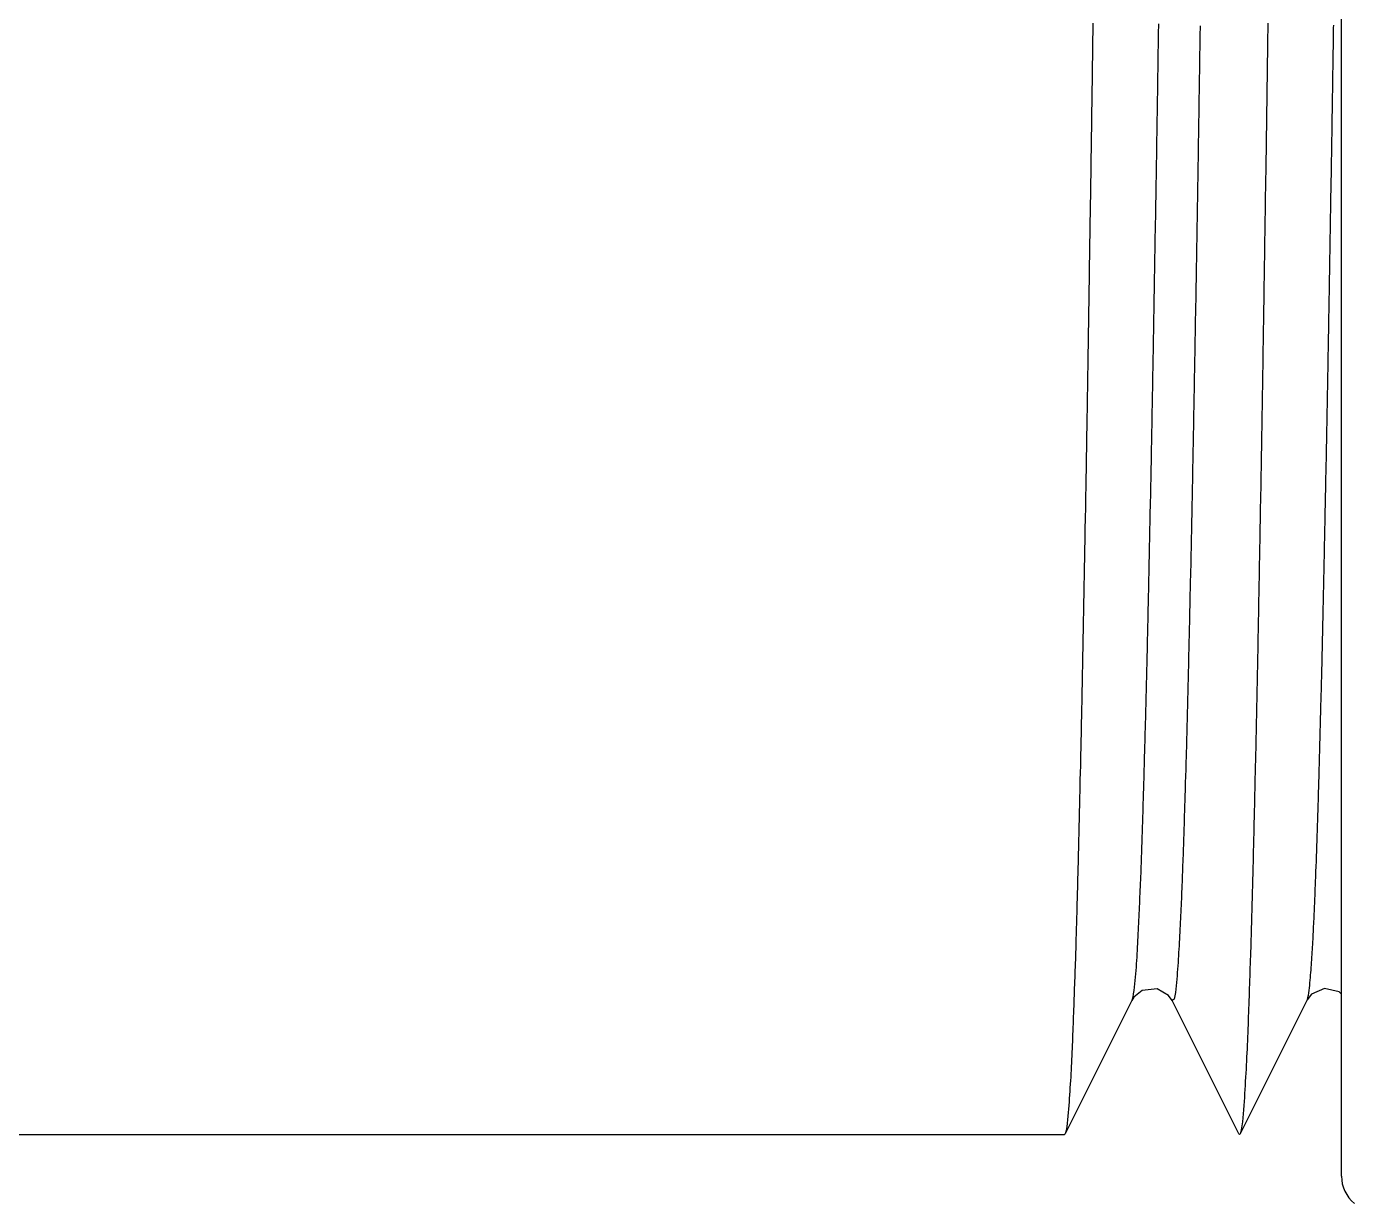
# Model space of a CAD drawing. Header units: millimetres. Extents: x 0 to 5600, y -67 to 2530.
# Drawn here: x 5130.19 to 5141.88, y 909.99 to 920.34 of the extents above; entities that cross this region are included whole.
import ezdxf

# ---------------------------------------------------------------- set-up
doc = ezdxf.new("R2010")
doc.units = ezdxf.units.MM
doc.layers.add('내부선 및 부속', color=4, linetype='Continuous')

msp = doc.modelspace()

# ---------------------------------------------------------------- linework, layer by layer
at = {"layer": '내부선 및 부속', "linetype": 'Continuous'}
for p, q in [((5141.765, 910.225), (5141.765, 952.023)), ((5139.92, 911.771), (5139.333, 910.599)), ((5140.861, 910.599), (5140.274, 911.771)), ((5141.459, 911.771), (5140.873, 910.599)), ((5119.863, 910.593), (5139.327, 910.593)), ((5119.863, 910.593), (5139.327, 910.593)), ((5139.333, 910.599), (5139.327, 910.593)), ((5140.867, 910.593), (5140.861, 910.599)), ((5140.873, 910.599), (5140.867, 910.593))]:
    msp.add_line(p, q, dxfattribs=at)
at = {"layer": '내부선 및 부속', "linetype": 'Continuous', "flags": 128}
for points in [[(5139.577, 920.368), (5139.577, 920.336), (5139.577, 920.336), (5139.576, 920.305), (5139.576, 920.274), (5139.575, 920.242), (5139.575, 920.211), (5139.574, 920.18), (5139.574, 920.148), (5139.574, 920.117), (5139.573, 920.086), (5139.573, 920.054), (5139.572, 920.023), (5139.572, 919.992), (5139.571, 919.96), (5139.571, 919.929), (5139.57, 919.898), (5139.57, 919.866), (5139.57, 919.835), (5139.569, 919.804), (5139.569, 919.772), (5139.568, 919.741), (5139.568, 919.71), (5139.567, 919.678), (5139.567, 919.647), (5139.566, 919.616), (5139.566, 919.584), (5139.566, 919.553), (5139.565, 919.522), (5139.565, 919.49), (5139.564, 919.459), (5139.564, 919.428), (5139.563, 919.396), (5139.563, 919.365), (5139.562, 919.334), (5139.562, 919.302), (5139.561, 919.271), (5139.561, 919.24), (5139.56, 919.209), (5139.56, 919.177), (5139.56, 919.146), (5139.559, 919.115), (5139.559, 919.083), (5139.558, 919.052), (5139.558, 919.021), (5139.557, 918.989), (5139.557, 918.958), (5139.556, 918.927), (5139.556, 918.895), (5139.555, 918.864), (5139.555, 918.833), (5139.554, 918.801), (5139.554, 918.77), (5139.554, 918.739), (5139.553, 918.707), (5139.553, 918.676), (5139.552, 918.645), (5139.552, 918.613), (5139.551, 918.582), (5139.551, 918.551), (5139.55, 918.519), (5139.55, 918.488), (5139.549, 918.457), (5139.549, 918.425), (5139.548, 918.394), (5139.548, 918.363), (5139.547, 918.331), (5139.547, 918.3), (5139.546, 918.269), (5139.546, 918.237), (5139.545, 918.206), (5139.545, 918.175), (5139.545, 918.143), (5139.544, 918.112), (5139.544, 918.081), (5139.543, 918.05), (5139.543, 918.018), (5139.542, 917.987), (5139.542, 917.956), (5139.541, 917.924), (5139.541, 917.893), (5139.54, 917.862), (5139.54, 917.83), (5139.539, 917.799), (5139.539, 917.768), (5139.538, 917.736), (5139.538, 917.705), (5139.537, 917.674), (5139.537, 917.642), (5139.536, 917.611), (5139.536, 917.58), (5139.535, 917.548), (5139.535, 917.517), (5139.534, 917.486), (5139.534, 917.454), (5139.533, 917.423), (5139.533, 917.392), (5139.532, 917.36), (5139.532, 917.329), (5139.531, 917.298), (5139.531, 917.266), (5139.53, 917.235), (5139.53, 917.204), (5139.53, 917.204), (5139.529, 917.172), (5139.529, 917.141), (5139.528, 917.11), (5139.528, 917.078), (5139.527, 917.047), (5139.527, 917.016), (5139.526, 916.984), (5139.526, 916.953), (5139.525, 916.922), (5139.525, 916.891), (5139.524, 916.859), (5139.523, 916.828), (5139.523, 916.797), (5139.522, 916.765), (5139.522, 916.734), (5139.521, 916.703), (5139.521, 916.671), (5139.52, 916.64), (5139.52, 916.609), (5139.519, 916.577), (5139.519, 916.546), (5139.518, 916.515), (5139.518, 916.483), (5139.517, 916.452), (5139.517, 916.421), (5139.516, 916.389), (5139.516, 916.358), (5139.515, 916.327), (5139.514, 916.295), (5139.514, 916.264), (5139.513, 916.233), (5139.513, 916.201), (5139.512, 916.17), (5139.512, 916.139), (5139.511, 916.107), (5139.511, 916.076), (5139.51, 916.045), (5139.51, 916.013), (5139.509, 915.982), (5139.508, 915.951), (5139.508, 915.919), (5139.507, 915.888), (5139.507, 915.857), (5139.506, 915.826), (5139.506, 915.794), (5139.505, 915.763), (5139.505, 915.732), (5139.504, 915.7), (5139.503, 915.669), (5139.503, 915.638), (5139.502, 915.606), (5139.502, 915.575), (5139.501, 915.544), (5139.501, 915.512), (5139.5, 915.481), (5139.499, 915.45), (5139.499, 915.418), (5139.498, 915.387), (5139.498, 915.356), (5139.497, 915.324), (5139.496, 915.293), (5139.496, 915.262), (5139.495, 915.23), (5139.495, 915.199), (5139.494, 915.168), (5139.493, 915.136), (5139.493, 915.105), (5139.492, 915.074), (5139.492, 915.042), (5139.491, 915.011), (5139.49, 914.98), (5139.49, 914.948), (5139.489, 914.917), (5139.489, 914.886), (5139.488, 914.855), (5139.487, 914.823), (5139.487, 914.792), (5139.486, 914.761), (5139.486, 914.729), (5139.485, 914.698), (5139.484, 914.667), (5139.484, 914.635), (5139.483, 914.604), (5139.482, 914.573), (5139.482, 914.541), (5139.481, 914.51), (5139.481, 914.479), (5139.48, 914.447), (5139.479, 914.416), (5139.479, 914.385), (5139.478, 914.353), (5139.477, 914.322), (5139.477, 914.291), (5139.476, 914.259), (5139.475, 914.228), (5139.475, 914.197), (5139.474, 914.165), (5139.473, 914.134), (5139.473, 914.103), (5139.472, 914.071), (5139.472, 914.071), (5139.471, 914.04), (5139.471, 914.009), (5139.47, 913.978), (5139.469, 913.946), (5139.469, 913.915), (5139.468, 913.884), (5139.467, 913.852), (5139.467, 913.821), (5139.466, 913.79), (5139.465, 913.758), (5139.464, 913.727), (5139.464, 913.696), (5139.463, 913.664), (5139.462, 913.633), (5139.462, 913.602), (5139.461, 913.57), (5139.46, 913.539), (5139.459, 913.508), (5139.459, 913.476), (5139.458, 913.445), (5139.457, 913.414), (5139.457, 913.382), (5139.456, 913.351), (5139.455, 913.32), (5139.454, 913.288), (5139.454, 913.257), (5139.453, 913.226), (5139.452, 913.195), (5139.451, 913.163), (5139.45, 913.132), (5139.45, 913.101), (5139.449, 913.069), (5139.448, 913.038), (5139.447, 913.007), (5139.447, 912.975), (5139.446, 912.944), (5139.445, 912.913), (5139.444, 912.881), (5139.443, 912.85), (5139.442, 912.819), (5139.442, 912.787), (5139.441, 912.756), (5139.44, 912.725), (5139.439, 912.693), (5139.438, 912.662), (5139.437, 912.631), (5139.437, 912.599), (5139.436, 912.568), (5139.435, 912.537), (5139.434, 912.506), (5139.433, 912.474), (5139.432, 912.443), (5139.431, 912.412), (5139.43, 912.38), (5139.429, 912.349), (5139.428, 912.318), (5139.428, 912.286), (5139.427, 912.255), (5139.426, 912.224), (5139.425, 912.192), (5139.424, 912.161), (5139.423, 912.13), (5139.422, 912.098), (5139.421, 912.067), (5139.42, 912.036), (5139.419, 912.005), (5139.418, 911.973), (5139.417, 911.942), (5139.416, 911.911), (5139.414, 911.879), (5139.413, 911.848), (5139.412, 911.817), (5139.411, 911.785), (5139.41, 911.754), (5139.409, 911.723), (5139.408, 911.691), (5139.407, 911.66), (5139.405, 911.629), (5139.404, 911.598), (5139.403, 911.566), (5139.402, 911.535), (5139.401, 911.504), (5139.399, 911.472), (5139.398, 911.441), (5139.397, 911.41), (5139.395, 911.378), (5139.394, 911.347), (5139.393, 911.316), (5139.391, 911.285), (5139.39, 911.253), (5139.388, 911.222), (5139.387, 911.191), (5139.385, 911.159), (5139.383, 911.128), (5139.382, 911.097), (5139.38, 911.066), (5139.378, 911.034), (5139.376, 911.003), (5139.374, 910.972), (5139.372, 910.94), (5139.372, 910.94), (5139.37, 910.909), (5139.368, 910.878), (5139.366, 910.847), (5139.364, 910.815), (5139.361, 910.784), (5139.358, 910.753), (5139.355, 910.722), (5139.351, 910.691), (5139.347, 910.66), (5139.342, 910.628), (5139.333, 910.599), (5139.333, 910.599)], [(5140.154, 920.364), (5140.154, 920.334), (5140.153, 920.305), (5140.153, 920.275), (5140.152, 920.246), (5140.152, 920.216), (5140.151, 920.187), (5140.151, 920.157), (5140.15, 920.128), (5140.15, 920.098), (5140.15, 920.068), (5140.149, 920.039), (5140.149, 920.009), (5140.148, 919.98), (5140.148, 919.95), (5140.147, 919.921), (5140.147, 919.891), (5140.146, 919.862), (5140.146, 919.832), (5140.145, 919.803), (5140.145, 919.773), (5140.145, 919.744), (5140.144, 919.714), (5140.144, 919.684), (5140.143, 919.655), (5140.143, 919.625), (5140.142, 919.596), (5140.142, 919.566), (5140.141, 919.537), (5140.141, 919.507), (5140.14, 919.478), (5140.14, 919.448), (5140.139, 919.419), (5140.139, 919.389), (5140.138, 919.359), (5140.138, 919.33), (5140.137, 919.3), (5140.137, 919.271), (5140.137, 919.241), (5140.136, 919.212), (5140.136, 919.182), (5140.135, 919.153), (5140.135, 919.123), (5140.134, 919.094), (5140.134, 919.064), (5140.133, 919.034), (5140.133, 919.005), (5140.132, 918.975), (5140.132, 918.946), (5140.131, 918.916), (5140.131, 918.887), (5140.13, 918.857), (5140.13, 918.828), (5140.129, 918.798), (5140.129, 918.769), (5140.128, 918.739), (5140.128, 918.71), (5140.127, 918.68), (5140.127, 918.65), (5140.126, 918.621), (5140.126, 918.591), (5140.125, 918.562), (5140.125, 918.532), (5140.124, 918.503), (5140.124, 918.473), (5140.123, 918.444), (5140.123, 918.414), (5140.122, 918.385), (5140.122, 918.355), (5140.121, 918.325), (5140.121, 918.296), (5140.12, 918.266), (5140.12, 918.237), (5140.119, 918.207), (5140.119, 918.178), (5140.118, 918.148), (5140.118, 918.119), (5140.117, 918.089), (5140.117, 918.06), (5140.116, 918.03), (5140.116, 918.001), (5140.116, 918.001), (5140.115, 917.971), (5140.115, 917.941), (5140.114, 917.912), (5140.114, 917.882), (5140.113, 917.853), (5140.113, 917.823), (5140.112, 917.794), (5140.112, 917.764), (5140.111, 917.735), (5140.111, 917.705), (5140.11, 917.676), (5140.11, 917.646), (5140.109, 917.616), (5140.109, 917.587), (5140.108, 917.557), (5140.108, 917.528), (5140.107, 917.498), (5140.107, 917.469), (5140.106, 917.439), (5140.106, 917.41), (5140.105, 917.38), (5140.105, 917.351), (5140.104, 917.321), (5140.103, 917.292), (5140.103, 917.262), (5140.102, 917.232), (5140.102, 917.203), (5140.101, 917.173), (5140.101, 917.144), (5140.1, 917.114), (5140.1, 917.085), (5140.099, 917.055), (5140.099, 917.026), (5140.098, 916.996), (5140.097, 916.967), (5140.097, 916.937), (5140.096, 916.907), (5140.096, 916.878), (5140.095, 916.848), (5140.095, 916.819), (5140.094, 916.789), (5140.094, 916.76), (5140.093, 916.73), (5140.093, 916.701), (5140.092, 916.671), (5140.091, 916.642), (5140.091, 916.612), (5140.09, 916.583), (5140.09, 916.553), (5140.089, 916.523), (5140.089, 916.494), (5140.088, 916.464), (5140.087, 916.435), (5140.087, 916.405), (5140.086, 916.376), (5140.086, 916.346), (5140.085, 916.317), (5140.085, 916.287), (5140.084, 916.258), (5140.083, 916.228), (5140.083, 916.198), (5140.082, 916.169), (5140.082, 916.139), (5140.081, 916.11), (5140.08, 916.08), (5140.08, 916.051), (5140.079, 916.021), (5140.079, 915.992), (5140.078, 915.962), (5140.077, 915.933), (5140.077, 915.903), (5140.076, 915.874), (5140.076, 915.844), (5140.075, 915.814), (5140.074, 915.785), (5140.074, 915.755), (5140.073, 915.726), (5140.073, 915.696), (5140.072, 915.667), (5140.071, 915.637), (5140.071, 915.608), (5140.07, 915.578), (5140.069, 915.549), (5140.069, 915.519), (5140.068, 915.49), (5140.067, 915.46), (5140.067, 915.43), (5140.066, 915.401), (5140.066, 915.371), (5140.065, 915.342), (5140.064, 915.312), (5140.064, 915.283), (5140.063, 915.253), (5140.062, 915.224), (5140.062, 915.194), (5140.061, 915.165), (5140.06, 915.135), (5140.06, 915.106), (5140.059, 915.076), (5140.058, 915.046), (5140.058, 915.046), (5140.058, 915.017), (5140.057, 914.987), (5140.056, 914.958), (5140.056, 914.928), (5140.055, 914.899), (5140.054, 914.869), (5140.054, 914.84), (5140.053, 914.81), (5140.052, 914.781), (5140.051, 914.751), (5140.051, 914.722), (5140.05, 914.692), (5140.049, 914.662), (5140.049, 914.633), (5140.048, 914.603), (5140.047, 914.574), (5140.046, 914.544), (5140.046, 914.515), (5140.045, 914.485), (5140.044, 914.456), (5140.044, 914.426), (5140.043, 914.397), (5140.042, 914.367), (5140.041, 914.338), (5140.041, 914.308), (5140.04, 914.278), (5140.039, 914.249), (5140.038, 914.219), (5140.038, 914.19), (5140.037, 914.16), (5140.036, 914.131), (5140.035, 914.101), (5140.034, 914.072), (5140.034, 914.042), (5140.033, 914.013), (5140.032, 913.983), (5140.031, 913.954), (5140.03, 913.924), (5140.03, 913.895), (5140.029, 913.865), (5140.028, 913.835), (5140.027, 913.806), (5140.026, 913.776), (5140.025, 913.747), (5140.025, 913.717), (5140.024, 913.688), (5140.023, 913.658), (5140.022, 913.629), (5140.021, 913.599), (5140.02, 913.57), (5140.019, 913.54), (5140.018, 913.511), (5140.018, 913.481), (5140.017, 913.451), (5140.016, 913.422), (5140.015, 913.392), (5140.014, 913.363), (5140.013, 913.333), (5140.012, 913.304), (5140.011, 913.274), (5140.01, 913.245), (5140.009, 913.215), (5140.008, 913.186), (5140.007, 913.156), (5140.006, 913.127), (5140.005, 913.097), (5140.004, 913.068), (5140.003, 913.038), (5140.002, 913.009), (5140.001, 912.979), (5140, 912.949), (5139.999, 912.92), (5139.998, 912.89), (5139.996, 912.861), (5139.995, 912.831), (5139.994, 912.802), (5139.993, 912.772), (5139.992, 912.743), (5139.991, 912.713), (5139.989, 912.684), (5139.988, 912.654), (5139.987, 912.625), (5139.986, 912.595), (5139.984, 912.566), (5139.983, 912.536), (5139.982, 912.507), (5139.98, 912.477), (5139.979, 912.448), (5139.977, 912.418), (5139.976, 912.389), (5139.974, 912.359), (5139.973, 912.33), (5139.971, 912.3), (5139.97, 912.271), (5139.968, 912.241), (5139.966, 912.212), (5139.964, 912.182), (5139.963, 912.153), (5139.961, 912.123), (5139.959, 912.094), (5139.959, 912.094), (5139.957, 912.064), (5139.955, 912.035), (5139.952, 912.005), (5139.95, 911.976), (5139.947, 911.946), (5139.944, 911.917), (5139.941, 911.888), (5139.937, 911.859), (5139.933, 911.829), (5139.929, 911.8), (5139.92, 911.772), (5139.92, 911.772)], [(5140.521, 920.346), (5140.521, 920.317), (5140.52, 920.287), (5140.52, 920.258), (5140.519, 920.228), (5140.519, 920.198), (5140.518, 920.169), (5140.518, 920.139), (5140.517, 920.11), (5140.517, 920.08), (5140.517, 920.051), (5140.516, 920.021), (5140.516, 919.992), (5140.515, 919.962), (5140.515, 919.933), (5140.514, 919.903), (5140.514, 919.874), (5140.513, 919.844), (5140.513, 919.814), (5140.512, 919.785), (5140.512, 919.755), (5140.511, 919.726), (5140.511, 919.696), (5140.511, 919.667), (5140.51, 919.637), (5140.51, 919.608), (5140.509, 919.578), (5140.509, 919.549), (5140.508, 919.519), (5140.508, 919.489), (5140.507, 919.46), (5140.507, 919.43), (5140.506, 919.401), (5140.506, 919.371), (5140.505, 919.342), (5140.505, 919.312), (5140.504, 919.283), (5140.504, 919.253), (5140.504, 919.224), (5140.503, 919.194), (5140.503, 919.164), (5140.502, 919.135), (5140.502, 919.105), (5140.501, 919.076), (5140.501, 919.046), (5140.5, 919.017), (5140.5, 918.987), (5140.499, 918.958), (5140.499, 918.928), (5140.498, 918.899), (5140.498, 918.869), (5140.497, 918.84), (5140.497, 918.81), (5140.496, 918.78), (5140.496, 918.751), (5140.495, 918.721), (5140.495, 918.692), (5140.494, 918.662), (5140.494, 918.633), (5140.493, 918.603), (5140.493, 918.574), (5140.492, 918.544), (5140.492, 918.515), (5140.491, 918.485), (5140.491, 918.455), (5140.49, 918.426), (5140.49, 918.396), (5140.489, 918.367), (5140.489, 918.337), (5140.488, 918.308), (5140.488, 918.278), (5140.487, 918.249), (5140.487, 918.219), (5140.486, 918.19), (5140.486, 918.16), (5140.485, 918.131), (5140.485, 918.101), (5140.484, 918.071), (5140.484, 918.042), (5140.483, 918.012), (5140.483, 917.983), (5140.483, 917.983), (5140.482, 917.953), (5140.482, 917.924), (5140.481, 917.894), (5140.481, 917.865), (5140.48, 917.835), (5140.48, 917.806), (5140.479, 917.776), (5140.479, 917.746), (5140.478, 917.717), (5140.478, 917.687), (5140.477, 917.658), (5140.477, 917.628), (5140.476, 917.599), (5140.476, 917.569), (5140.475, 917.54), (5140.475, 917.51), (5140.474, 917.481), (5140.474, 917.451), (5140.473, 917.422), (5140.473, 917.392), (5140.472, 917.362), (5140.471, 917.333), (5140.471, 917.303), (5140.47, 917.274), (5140.47, 917.244), (5140.469, 917.215), (5140.469, 917.185), (5140.468, 917.156), (5140.468, 917.126), (5140.467, 917.097), (5140.467, 917.067), (5140.466, 917.037), (5140.466, 917.008), (5140.465, 916.978), (5140.464, 916.949), (5140.464, 916.919), (5140.463, 916.89), (5140.463, 916.86), (5140.462, 916.831), (5140.462, 916.801), (5140.461, 916.772), (5140.461, 916.742), (5140.46, 916.713), (5140.459, 916.683), (5140.459, 916.653), (5140.458, 916.624), (5140.458, 916.594), (5140.457, 916.565), (5140.457, 916.535), (5140.456, 916.506), (5140.455, 916.476), (5140.455, 916.447), (5140.454, 916.417), (5140.454, 916.388), (5140.453, 916.358), (5140.453, 916.328), (5140.452, 916.299), (5140.451, 916.269), (5140.451, 916.24), (5140.45, 916.21), (5140.45, 916.181), (5140.449, 916.151), (5140.448, 916.122), (5140.448, 916.092), (5140.447, 916.063), (5140.447, 916.033), (5140.446, 916.004), (5140.446, 915.974), (5140.445, 915.944), (5140.444, 915.915), (5140.444, 915.885), (5140.443, 915.856), (5140.442, 915.826), (5140.442, 915.797), (5140.441, 915.767), (5140.441, 915.738), (5140.44, 915.708), (5140.439, 915.679), (5140.439, 915.649), (5140.438, 915.62), (5140.438, 915.59), (5140.437, 915.56), (5140.436, 915.531), (5140.436, 915.501), (5140.435, 915.472), (5140.434, 915.442), (5140.434, 915.413), (5140.433, 915.383), (5140.432, 915.354), (5140.432, 915.324), (5140.431, 915.295), (5140.431, 915.265), (5140.43, 915.236), (5140.429, 915.206), (5140.429, 915.176), (5140.428, 915.147), (5140.427, 915.117), (5140.427, 915.088), (5140.426, 915.058), (5140.425, 915.029), (5140.425, 915.029), (5140.425, 914.999), (5140.424, 914.97), (5140.423, 914.94), (5140.422, 914.911), (5140.422, 914.881), (5140.421, 914.852), (5140.42, 914.822), (5140.42, 914.792), (5140.419, 914.763), (5140.418, 914.733), (5140.418, 914.704), (5140.417, 914.674), (5140.416, 914.645), (5140.415, 914.615), (5140.415, 914.586), (5140.414, 914.556), (5140.413, 914.527), (5140.413, 914.497), (5140.412, 914.468), (5140.411, 914.438), (5140.41, 914.408), (5140.41, 914.379), (5140.409, 914.349), (5140.408, 914.32), (5140.407, 914.29), (5140.407, 914.261), (5140.406, 914.231), (5140.405, 914.202), (5140.404, 914.172), (5140.404, 914.143), (5140.403, 914.113), (5140.402, 914.084), (5140.401, 914.054), (5140.4, 914.024), (5140.4, 913.995), (5140.399, 913.965), (5140.398, 913.936), (5140.397, 913.906), (5140.396, 913.877), (5140.396, 913.847), (5140.395, 913.818), (5140.394, 913.788), (5140.393, 913.759), (5140.392, 913.729), (5140.391, 913.7), (5140.39, 913.67), (5140.39, 913.641), (5140.389, 913.611), (5140.388, 913.581), (5140.387, 913.552), (5140.386, 913.522), (5140.385, 913.493), (5140.384, 913.463), (5140.383, 913.434), (5140.382, 913.404), (5140.381, 913.375), (5140.381, 913.345), (5140.38, 913.316), (5140.379, 913.286), (5140.378, 913.257), (5140.377, 913.227), (5140.376, 913.198), (5140.375, 913.168), (5140.374, 913.138), (5140.373, 913.109), (5140.372, 913.079), (5140.371, 913.05), (5140.37, 913.02), (5140.368, 912.991), (5140.367, 912.961), (5140.366, 912.932), (5140.365, 912.902), (5140.364, 912.873), (5140.363, 912.843), (5140.362, 912.814), (5140.361, 912.784), (5140.36, 912.755), (5140.358, 912.725), (5140.357, 912.696), (5140.356, 912.666), (5140.355, 912.637), (5140.353, 912.607), (5140.352, 912.578), (5140.351, 912.548), (5140.349, 912.519), (5140.348, 912.489), (5140.347, 912.459), (5140.345, 912.43), (5140.344, 912.4), (5140.342, 912.371), (5140.341, 912.341), (5140.339, 912.312), (5140.338, 912.282), (5140.336, 912.253), (5140.334, 912.223), (5140.332, 912.194), (5140.331, 912.164), (5140.329, 912.135), (5140.327, 912.105), (5140.325, 912.076), (5140.325, 912.076), (5140.323, 912.047), (5140.32, 912.017), (5140.318, 911.988), (5140.315, 911.958), (5140.313, 911.929), (5140.31, 911.899), (5140.306, 911.87), (5140.303, 911.841), (5140.298, 911.811), (5140.292, 911.783), (5140.275, 911.772), (5140.275, 911.772)], [(5141.117, 920.368), (5141.116, 920.333), (5141.116, 920.297), (5141.115, 920.261), (5141.115, 920.226), (5141.114, 920.19), (5141.114, 920.154), (5141.113, 920.119), (5141.113, 920.083), (5141.112, 920.047), (5141.112, 920.012), (5141.111, 919.976), (5141.111, 919.94), (5141.11, 919.905), (5141.11, 919.869), (5141.109, 919.833), (5141.109, 919.798), (5141.108, 919.762), (5141.108, 919.726), (5141.107, 919.691), (5141.107, 919.655), (5141.106, 919.619), (5141.106, 919.583), (5141.105, 919.548), (5141.105, 919.548), (5141.105, 919.512), (5141.104, 919.476), (5141.104, 919.441), (5141.103, 919.405), (5141.103, 919.369), (5141.102, 919.334), (5141.102, 919.298), (5141.101, 919.262), (5141.101, 919.227), (5141.1, 919.191), (5141.1, 919.155), (5141.099, 919.12), (5141.098, 919.084), (5141.098, 919.048), (5141.097, 919.013), (5141.097, 918.977), (5141.096, 918.941), (5141.096, 918.906), (5141.095, 918.87), (5141.095, 918.834), (5141.094, 918.799), (5141.094, 918.763), (5141.093, 918.727), (5141.093, 918.692), (5141.092, 918.656), (5141.092, 918.62), (5141.091, 918.585), (5141.091, 918.549), (5141.09, 918.513), (5141.089, 918.478), (5141.089, 918.442), (5141.088, 918.406), (5141.088, 918.371), (5141.087, 918.335), (5141.087, 918.299), (5141.086, 918.264), (5141.086, 918.228), (5141.085, 918.192), (5141.085, 918.157), (5141.084, 918.121), (5141.083, 918.085), (5141.083, 918.05), (5141.082, 918.014), (5141.082, 917.978), (5141.081, 917.943), (5141.081, 917.907), (5141.08, 917.871), (5141.08, 917.836), (5141.079, 917.8), (5141.078, 917.764), (5141.078, 917.729), (5141.077, 917.693), (5141.077, 917.657), (5141.076, 917.622), (5141.076, 917.586), (5141.075, 917.55), (5141.074, 917.515), (5141.074, 917.479), (5141.073, 917.443), (5141.073, 917.408), (5141.072, 917.372), (5141.072, 917.336), (5141.071, 917.301), (5141.07, 917.265), (5141.07, 917.229), (5141.069, 917.193), (5141.069, 917.158), (5141.068, 917.122), (5141.068, 917.086), (5141.067, 917.051), (5141.066, 917.015), (5141.066, 916.979), (5141.065, 916.944), (5141.065, 916.908), (5141.064, 916.872), (5141.063, 916.837), (5141.063, 916.801), (5141.062, 916.765), (5141.062, 916.73), (5141.061, 916.694), (5141.06, 916.658), (5141.06, 916.623), (5141.059, 916.587), (5141.059, 916.551), (5141.058, 916.516), (5141.057, 916.48), (5141.057, 916.444), (5141.056, 916.409), (5141.056, 916.373), (5141.055, 916.337), (5141.054, 916.302), (5141.054, 916.266), (5141.053, 916.23), (5141.053, 916.195), (5141.052, 916.159), (5141.051, 916.123), (5141.051, 916.088), (5141.05, 916.052), (5141.049, 916.016), (5141.049, 915.981), (5141.049, 915.981), (5141.048, 915.945), (5141.048, 915.909), (5141.047, 915.874), (5141.046, 915.838), (5141.046, 915.802), (5141.045, 915.767), (5141.044, 915.731), (5141.044, 915.695), (5141.043, 915.66), (5141.042, 915.624), (5141.042, 915.588), (5141.041, 915.553), (5141.04, 915.517), (5141.04, 915.481), (5141.039, 915.446), (5141.038, 915.41), (5141.038, 915.374), (5141.037, 915.339), (5141.036, 915.303), (5141.036, 915.267), (5141.035, 915.232), (5141.034, 915.196), (5141.034, 915.16), (5141.033, 915.125), (5141.032, 915.089), (5141.032, 915.053), (5141.031, 915.018), (5141.03, 914.982), (5141.03, 914.946), (5141.029, 914.911), (5141.028, 914.875), (5141.028, 914.839), (5141.027, 914.804), (5141.026, 914.768), (5141.025, 914.732), (5141.025, 914.697), (5141.024, 914.661), (5141.023, 914.625), (5141.023, 914.59), (5141.022, 914.554), (5141.021, 914.518), (5141.02, 914.483), (5141.02, 914.447), (5141.019, 914.411), (5141.018, 914.376), (5141.018, 914.34), (5141.017, 914.304), (5141.016, 914.269), (5141.015, 914.233), (5141.015, 914.197), (5141.014, 914.162), (5141.013, 914.126), (5141.012, 914.09), (5141.011, 914.055), (5141.011, 914.019), (5141.01, 913.983), (5141.009, 913.948), (5141.008, 913.912), (5141.008, 913.876), (5141.007, 913.841), (5141.006, 913.805), (5141.005, 913.769), (5141.004, 913.734), (5141.004, 913.698), (5141.003, 913.662), (5141.002, 913.627), (5141.001, 913.591), (5141, 913.555), (5141, 913.52), (5140.999, 913.484), (5140.998, 913.448), (5140.997, 913.413), (5140.996, 913.377), (5140.995, 913.341), (5140.995, 913.306), (5140.994, 913.27), (5140.993, 913.234), (5140.992, 913.199), (5140.991, 913.163), (5140.99, 913.127), (5140.989, 913.092), (5140.988, 913.056), (5140.987, 913.02), (5140.987, 912.985), (5140.986, 912.949), (5140.985, 912.913), (5140.984, 912.878), (5140.983, 912.842), (5140.982, 912.806), (5140.981, 912.771), (5140.98, 912.735), (5140.979, 912.699), (5140.978, 912.664), (5140.977, 912.628), (5140.976, 912.592), (5140.975, 912.557), (5140.974, 912.521), (5140.973, 912.485), (5140.972, 912.45), (5140.971, 912.414), (5140.971, 912.414), (5140.97, 912.378), (5140.969, 912.343), (5140.968, 912.307), (5140.967, 912.271), (5140.966, 912.236), (5140.965, 912.2), (5140.964, 912.164), (5140.962, 912.129), (5140.961, 912.093), (5140.96, 912.057), (5140.959, 912.022), (5140.958, 911.986), (5140.957, 911.95), (5140.956, 911.915), (5140.954, 911.879), (5140.953, 911.843), (5140.952, 911.808), (5140.951, 911.772), (5140.949, 911.736), (5140.948, 911.701), (5140.947, 911.665), (5140.945, 911.63), (5140.944, 911.594), (5140.943, 911.558), (5140.941, 911.523), (5140.94, 911.487), (5140.938, 911.451), (5140.937, 911.416), (5140.935, 911.38), (5140.934, 911.344), (5140.932, 911.309), (5140.93, 911.273), (5140.929, 911.237), (5140.927, 911.202), (5140.925, 911.166), (5140.923, 911.131), (5140.921, 911.095), (5140.919, 911.059), (5140.917, 911.024), (5140.915, 910.988), (5140.913, 910.952), (5140.911, 910.917), (5140.908, 910.881), (5140.906, 910.846), (5140.903, 910.81), (5140.9, 910.775), (5140.896, 910.739), (5140.893, 910.704), (5140.888, 910.668), (5140.882, 910.633), (5140.873, 910.599), (5140.873, 910.599)], [(5141.694, 920.35), (5141.693, 920.327), (5141.693, 920.305), (5141.693, 920.282), (5141.692, 920.259), (5141.692, 920.237), (5141.692, 920.214), (5141.691, 920.192), (5141.691, 920.169), (5141.691, 920.147), (5141.69, 920.124), (5141.69, 920.102), (5141.69, 920.079), (5141.689, 920.057), (5141.689, 920.034), (5141.688, 920.012), (5141.688, 919.989), (5141.688, 919.967), (5141.687, 919.944), (5141.687, 919.922), (5141.687, 919.899), (5141.686, 919.876), (5141.686, 919.854), (5141.686, 919.831), (5141.685, 919.809), (5141.685, 919.786), (5141.685, 919.764), (5141.684, 919.741), (5141.684, 919.719), (5141.684, 919.696), (5141.683, 919.674), (5141.683, 919.651), (5141.683, 919.629), (5141.682, 919.606), (5141.682, 919.584), (5141.681, 919.561), (5141.681, 919.539), (5141.681, 919.516), (5141.68, 919.494), (5141.68, 919.471), (5141.68, 919.448), (5141.679, 919.426), (5141.679, 919.403), (5141.679, 919.381), (5141.678, 919.358), (5141.678, 919.336), (5141.678, 919.313), (5141.677, 919.291), (5141.677, 919.268), (5141.676, 919.246), (5141.676, 919.223), (5141.676, 919.201), (5141.675, 919.178), (5141.675, 919.156), (5141.675, 919.133), (5141.674, 919.111), (5141.674, 919.088), (5141.674, 919.066), (5141.673, 919.043), (5141.673, 919.02), (5141.672, 918.998), (5141.672, 918.975), (5141.672, 918.953), (5141.671, 918.93), (5141.671, 918.908), (5141.671, 918.885), (5141.67, 918.863), (5141.67, 918.84), (5141.67, 918.818), (5141.669, 918.795), (5141.669, 918.773), (5141.668, 918.75), (5141.668, 918.728), (5141.668, 918.705), (5141.667, 918.683), (5141.667, 918.683), (5141.667, 918.66), (5141.667, 918.638), (5141.666, 918.615), (5141.666, 918.592), (5141.665, 918.57), (5141.665, 918.547), (5141.665, 918.525), (5141.664, 918.502), (5141.664, 918.48), (5141.664, 918.457), (5141.663, 918.435), (5141.663, 918.412), (5141.662, 918.39), (5141.662, 918.367), (5141.662, 918.345), (5141.661, 918.322), (5141.661, 918.3), (5141.661, 918.277), (5141.66, 918.255), (5141.66, 918.232), (5141.659, 918.21), (5141.659, 918.187), (5141.659, 918.164), (5141.658, 918.142), (5141.658, 918.119), (5141.657, 918.097), (5141.657, 918.074), (5141.657, 918.052), (5141.656, 918.029), (5141.656, 918.007), (5141.656, 917.984), (5141.655, 917.962), (5141.655, 917.939), (5141.654, 917.917), (5141.654, 917.894), (5141.654, 917.872), (5141.653, 917.849), (5141.653, 917.827), (5141.652, 917.804), (5141.652, 917.782), (5141.652, 917.759), (5141.651, 917.736), (5141.651, 917.714), (5141.65, 917.691), (5141.65, 917.669), (5141.65, 917.646), (5141.649, 917.624), (5141.649, 917.601), (5141.648, 917.579), (5141.648, 917.556), (5141.648, 917.534), (5141.647, 917.511), (5141.647, 917.489), (5141.646, 917.466), (5141.646, 917.444), (5141.646, 917.421), (5141.645, 917.399), (5141.645, 917.376), (5141.644, 917.354), (5141.644, 917.331), (5141.644, 917.309), (5141.643, 917.286), (5141.643, 917.263), (5141.642, 917.241), (5141.642, 917.218), (5141.642, 917.196), (5141.641, 917.173), (5141.641, 917.151), (5141.64, 917.128), (5141.64, 917.106), (5141.639, 917.083), (5141.639, 917.061), (5141.639, 917.038), (5141.638, 917.016), (5141.638, 916.993), (5141.637, 916.971), (5141.637, 916.948), (5141.637, 916.926), (5141.636, 916.903), (5141.636, 916.881), (5141.635, 916.858), (5141.635, 916.835), (5141.634, 916.813), (5141.634, 916.79), (5141.634, 916.768), (5141.633, 916.745), (5141.633, 916.723), (5141.632, 916.7), (5141.632, 916.678), (5141.631, 916.655), (5141.631, 916.633), (5141.631, 916.61), (5141.63, 916.588), (5141.63, 916.565), (5141.629, 916.543), (5141.629, 916.52), (5141.628, 916.498), (5141.628, 916.475), (5141.628, 916.453), (5141.627, 916.43), (5141.627, 916.43), (5141.627, 916.407), (5141.626, 916.385), (5141.626, 916.362), (5141.625, 916.34), (5141.625, 916.317), (5141.624, 916.295), (5141.624, 916.272), (5141.624, 916.25), (5141.623, 916.227), (5141.623, 916.205), (5141.622, 916.182), (5141.622, 916.16), (5141.621, 916.137), (5141.621, 916.115), (5141.62, 916.092), (5141.62, 916.07), (5141.62, 916.047), (5141.619, 916.025), (5141.619, 916.002), (5141.618, 915.98), (5141.618, 915.957), (5141.617, 915.934), (5141.617, 915.912), (5141.616, 915.889), (5141.616, 915.867), (5141.615, 915.844), (5141.615, 915.822), (5141.614, 915.799), (5141.614, 915.777), (5141.614, 915.754), (5141.613, 915.732), (5141.613, 915.709), (5141.612, 915.687), (5141.612, 915.664), (5141.611, 915.642), (5141.611, 915.619), (5141.61, 915.597), (5141.61, 915.574), (5141.609, 915.552), (5141.609, 915.529), (5141.608, 915.507), (5141.608, 915.484), (5141.607, 915.461), (5141.607, 915.439), (5141.606, 915.416), (5141.606, 915.394), (5141.605, 915.371), (5141.605, 915.349), (5141.604, 915.326), (5141.604, 915.304), (5141.603, 915.281), (5141.603, 915.259), (5141.602, 915.236), (5141.602, 915.214), (5141.601, 915.191), (5141.601, 915.169), (5141.6, 915.146), (5141.6, 915.124), (5141.599, 915.101), (5141.599, 915.079), (5141.598, 915.056), (5141.598, 915.034), (5141.597, 915.011), (5141.597, 914.988), (5141.596, 914.966), (5141.596, 914.943), (5141.595, 914.921), (5141.595, 914.898), (5141.594, 914.876), (5141.594, 914.853), (5141.593, 914.831), (5141.593, 914.808), (5141.592, 914.786), (5141.592, 914.763), (5141.591, 914.741), (5141.591, 914.718), (5141.59, 914.696), (5141.589, 914.673), (5141.589, 914.651), (5141.588, 914.628), (5141.588, 914.606), (5141.587, 914.583), (5141.587, 914.561), (5141.586, 914.538), (5141.586, 914.515), (5141.585, 914.493), (5141.584, 914.47), (5141.584, 914.448), (5141.583, 914.425), (5141.583, 914.403), (5141.582, 914.38), (5141.582, 914.358), (5141.581, 914.335), (5141.581, 914.313), (5141.58, 914.29), (5141.579, 914.268), (5141.579, 914.245), (5141.578, 914.223), (5141.578, 914.2), (5141.577, 914.178), (5141.577, 914.178), (5141.576, 914.155), (5141.576, 914.133), (5141.575, 914.11), (5141.575, 914.088), (5141.574, 914.065), (5141.573, 914.043), (5141.573, 914.02), (5141.572, 913.997), (5141.572, 913.975), (5141.571, 913.952), (5141.57, 913.93), (5141.57, 913.907), (5141.569, 913.885), (5141.569, 913.862), (5141.568, 913.84), (5141.567, 913.817), (5141.567, 913.795), (5141.566, 913.772), (5141.565, 913.75), (5141.565, 913.727), (5141.564, 913.705), (5141.563, 913.682), (5141.563, 913.66), (5141.562, 913.637), (5141.561, 913.615), (5141.561, 913.592), (5141.56, 913.57), (5141.559, 913.547), (5141.559, 913.525), (5141.558, 913.502), (5141.557, 913.48), (5141.557, 913.457), (5141.556, 913.434), (5141.555, 913.412), (5141.554, 913.389), (5141.554, 913.367), (5141.553, 913.344), (5141.552, 913.322), (5141.552, 913.299), (5141.551, 913.277), (5141.55, 913.254), (5141.549, 913.232), (5141.549, 913.209), (5141.548, 913.187), (5141.547, 913.164), (5141.546, 913.142), (5141.546, 913.119), (5141.545, 913.097), (5141.544, 913.074), (5141.543, 913.052), (5141.542, 913.029), (5141.542, 913.007), (5141.541, 912.984), (5141.54, 912.962), (5141.539, 912.939), (5141.538, 912.917), (5141.537, 912.894), (5141.537, 912.872), (5141.536, 912.849), (5141.535, 912.827), (5141.534, 912.804), (5141.533, 912.782), (5141.532, 912.759), (5141.531, 912.736), (5141.53, 912.714), (5141.53, 912.691), (5141.529, 912.669), (5141.528, 912.646), (5141.527, 912.624), (5141.526, 912.601), (5141.525, 912.579), (5141.524, 912.556), (5141.523, 912.534), (5141.522, 912.511), (5141.521, 912.489), (5141.52, 912.466), (5141.518, 912.444), (5141.517, 912.421), (5141.516, 912.399), (5141.515, 912.376), (5141.514, 912.354), (5141.513, 912.331), (5141.512, 912.309), (5141.51, 912.286), (5141.509, 912.264), (5141.508, 912.241), (5141.507, 912.219), (5141.505, 912.196), (5141.504, 912.174), (5141.502, 912.151), (5141.501, 912.129), (5141.499, 912.106), (5141.498, 912.084), (5141.496, 912.062), (5141.495, 912.039), (5141.493, 912.017), (5141.491, 911.994), (5141.489, 911.972), (5141.487, 911.949), (5141.485, 911.927), (5141.485, 911.927), (5141.483, 911.904), (5141.48, 911.882), (5141.478, 911.86), (5141.474, 911.837), (5141.471, 911.815), (5141.467, 911.793), (5141.46, 911.772), (5141.46, 911.772)], [(5141.765, 911.827), (5141.745, 911.846), (5141.615, 911.877), (5141.501, 911.825), (5141.463, 911.778), (5141.459, 911.771)], [(5140.274, 911.771), (5140.244, 911.814), (5140.144, 911.873), (5140.011, 911.859), (5139.938, 911.8), (5139.92, 911.771)]]:
    msp.add_lwpolyline(points, dxfattribs=at)
at = {"layer": '내부선 및 부속', "linetype": 'Continuous'}
msp.add_arc((5142.073, 910.225), 0.308, 180, 230.9979, dxfattribs=at)

doc.saveas('drawing.dxf')
